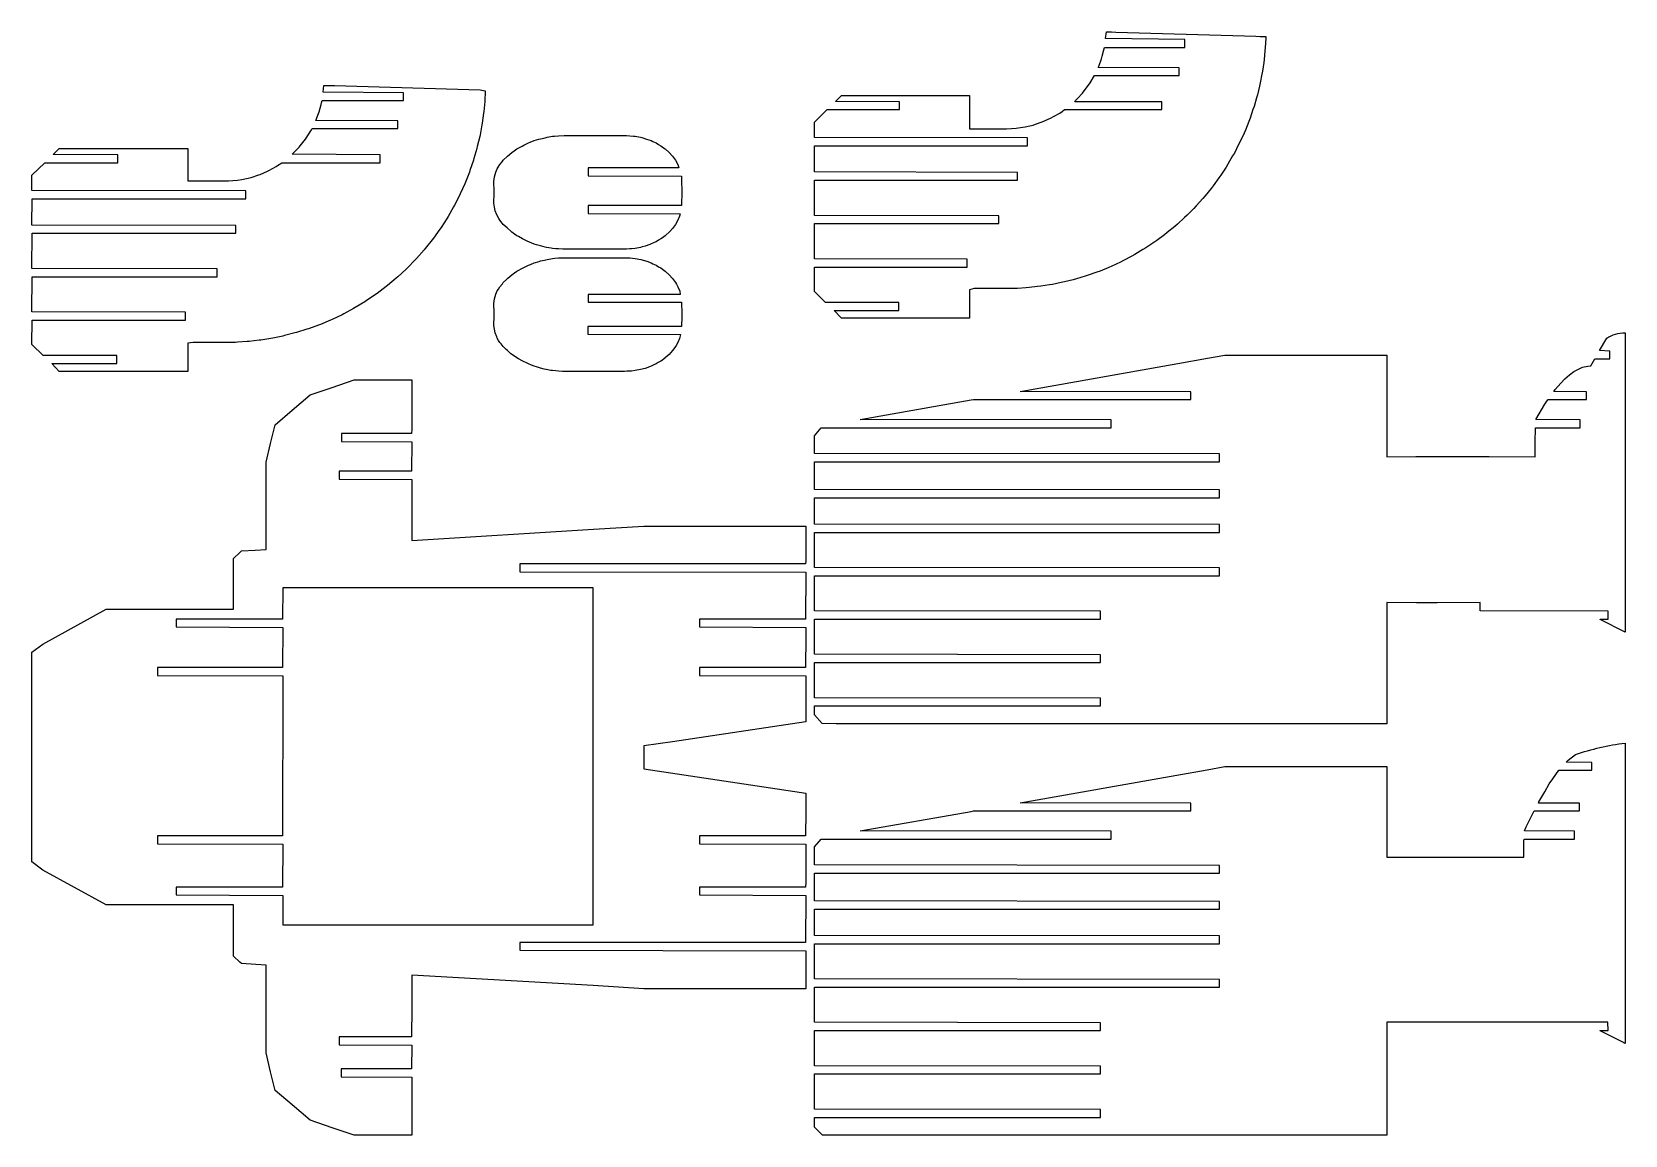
# Model space of a CAD drawing. Header units: millimetres. Extents: x -198 to 1194, y 2 to 1888.
# Drawn here: x 298 to 889, y 587 to 996 of the extents above; entities that cross this region are included whole.
import ezdxf

# ---------------------------------------------------------------- set-up
doc = ezdxf.new("R2010")
doc.units = ezdxf.units.MM
doc.layers.get('0').update_dxf_attribs({"linetype": 'CONTINUOUS'})

msp = doc.modelspace()

# ---------------------------------------------------------------- linework, layer by layer
for points in [[(669.523849, 961.353073), (670.435905, 961.656778), (672.909636, 962.48059), (673.805341, 962.879284), (676.23471, 963.960735), (677.099511, 964.453408), (679.445051, 965.78975), (680.264447, 966.372434), (681.220305, 967.052203), (717.203639, 967.052203), (717.203639, 969.952203), (685.036122, 969.952203), (685.309232, 970.424574), (685.99828, 971.16386), (687.867104, 973.169074), (688.474921, 973.970007), (690.123421, 976.142419), (690.642676, 976.991524), (692.260543, 979.681872), (723.633964, 979.681872), (723.633964, 982.581872), (693.692089, 982.731872), (693.965214, 983.474428), (694.865197, 985.921476), (695.103919, 986.828997), (695.751324, 989.290471), (695.959336, 990.121516), (725.774094, 990.121516), (725.774094, 993.021516), (696.36644, 993.391043), (696.769394, 995.89647), (698.595594, 995.843127), (700.234033, 995.795266), (747.951389, 994.401432), (752.125466, 994.279507), (753.763896, 994.231646), (755.817713, 994.171654), (755.787784, 993.553013), (755.592231, 989.946769), (755.482669, 988.806806), (755.180665, 985.663923), (755.017304, 984.511781), (754.566986, 981.335329), (754.347847, 980.174501), (753.743732, 976.974092), (753.467099, 975.80834), (752.70448, 972.594352), (752.368959, 971.427697), (751.443994, 968.211223), (751.048549, 967.047908), (749.958364, 963.840636), (749.502351, 962.685089), (748.245183, 959.499229), (747.728381, 958.356018), (746.303622, 955.204165), (745.726263, 954.077948), (744.134539, 950.972945), (743.497317, 949.868417), (741.740562, 946.823209), (741.044658, 945.745043), (739.126098, 942.772511), (738.373162, 941.725297), (736.297377, 938.838098), (735.489543, 937.826283), (733.262403, 935.036672), (732.402253, 934.064495), (730.030869, 931.384167), (729.121419, 930.45561), (726.61412, 927.895537), (725.658781, 927.014262), (723.024956, 924.584547), (722.027493, 923.753854), (719.277537, 921.463588), (718.242015, 920.68637), (715.38713, 918.543539), (714.317869, 917.822258), (711.369955, 915.833638), (710.271463, 915.170284), (707.242954, 913.34137), (706.119863, 912.737464), (703.023539, 911.072446), (701.880559, 910.529022), (698.7294, 909.030752), (697.571246, 908.548369), (694.37825, 907.218384), (693.209583, 906.797131), (689.987594, 905.63568), (688.812974, 905.275199), (685.57457, 904.281301), (684.398403, 903.98082), (681.155735, 903.15233), (679.982234, 902.91068), (676.746902, 902.244397), (675.580038, 902.060069), (672.363014, 901.551821), (671.206503, 901.422991), (668.018017, 901.067745), (666.875286, 900.992321), (663.724784, 900.784325), (660.114318, 900.696586), (659.495057, 900.685169), (649.487404, 900.685168), (647.742905, 900.683114), (645.899109, 900.249254), (645.899101, 898.963481), (645.899104, 898.039647), (645.8991, 895.319068), (645.899099, 889.669865), (632.06899, 889.669865), (619.750923, 889.669865), (602.496831, 889.669865), (598.562111, 889.669865), (595.814563, 892.607209), (619.772899, 892.607209), (619.772899, 895.507209), (592.609158, 895.507209), (588.448355, 899.587213), (588.543355, 908.700153), (645.045358, 908.700153), (645.045358, 911.600153), (588.448355, 911.750153), (588.543355, 924.793096), (656.794146, 924.793096), (656.794146, 927.693096), (588.448355, 927.843096), (588.543355, 940.88604), (663.75447, 940.886039), (663.75447, 943.786039), (588.448355, 943.936039), (588.543355, 953.689688), (667.466631, 953.689688), (667.466631, 956.589688), (588.448355, 956.739688), (588.448355, 962.397139), (592.751068, 966.6163), (593.195604, 967.052203), (620.066122, 967.052203), (620.066122, 969.952203), (596.306008, 970.102203), (598.562111, 972.314492), (602.496831, 972.314492), (619.750923, 972.314492), (632.06899, 972.314492), (645.899099, 972.314492), (645.8991, 965.963797), (645.899105, 962.905389), (645.899101, 961.875976), (645.899109, 959.978168), (648.076613, 959.986396), (649.487404, 959.986396), (659.736046, 959.993437), (661.566189, 960.042104), (663.222454, 960.170967), (664.897311, 960.377786), (666.58574, 960.665481), (668.28226, 961.036568)], [(298.390605, 892.07341), (298.485605, 905.116353), (367.042642, 905.116353), (367.042642, 908.016353), (298.390605, 908.166353), (298.485605, 921.209297), (373.997989, 921.209297), (373.99799, 924.109297), (298.390605, 924.259297), (298.485605, 934.012945), (377.685778, 934.012945), (377.685778, 936.912945), (298.390605, 937.062945), (298.390605, 942.720396), (303.137854, 947.37546), (330.213828, 947.37546), (330.213828, 950.27546), (306.248257, 950.42546), (308.504359, 952.637749), (311.713224, 952.637749), (331.367128, 952.637749), (343.090192, 952.637749), (356.252262, 952.637749), (356.252263, 945.455359), (356.252267, 941.99642), (356.252264, 940.634246), (358.262353, 940.639717), (358.930337, 940.639717), (369.790476, 940.642298), (371.292795, 940.660489), (372.929383, 940.760051), (374.58609, 940.935974), (376.258035, 941.191274), (377.939897, 941.528591), (379.626017, 941.95012), (382.478649, 942.885489), (382.986616, 943.052047), (385.789561, 944.284297), (386.288678, 944.50372), (388.996455, 946.029901), (389.478626, 946.301664), (391.003425, 947.37546), (427.469594, 947.37546), (427.469594, 950.27546), (394.886968, 950.499838), (395.311469, 950.868137), (397.473924, 953.166997), (397.858991, 953.57635), (399.768647, 956.068887), (400.108698, 956.512729), (401.742471, 959.156978), (402.239428, 960.00513), (433.99369, 960.005129), (433.99369, 962.90513), (403.686086, 963.05513), (404.665875, 965.681623), (404.85272, 966.182483), (405.611256, 969.013187), (405.746327, 969.517246), (405.974021, 970.444773), (436.200186, 970.444773), (436.200186, 973.344773), (406.362486, 973.494773), (406.670199, 976.063776), (408.52172, 976.009694), (410.614214, 975.948573), (464.537632, 974.373455), (466.483088, 974.030039), (466.265835, 970.077084), (465.908392, 966.424464), (465.845331, 965.780195), (465.315426, 962.088855), (465.221944, 961.437758), (464.513222, 957.718885), (464.388201, 957.062931), (463.495208, 953.3286), (463.337683, 952.66992), (462.255968, 948.933022), (462.065154, 948.273891), (460.791418, 944.54803), (460.566736, 943.890846), (459.098947, 940.190214), (458.840034, 939.53748), (457.177502, 935.876717), (456.884242, 935.231018), (455.027738, 931.625052), (454.700263, 930.989019), (452.652037, 927.452894), (452.290746, 926.829179), (450.054599, 923.377862), (449.660161, 922.769107), (447.241429, 919.417297), (446.814787, 918.826094), (444.220319, 915.588029), (443.762679, 915.01689), (441.000769, 911.906146), (440.513596, 911.357466), (437.593939, 908.38678), (437.078942, 907.862804), (434.012498, 905.043904), (433.471608, 904.546702), (430.270434, 901.890129), (429.705784, 901.421559), (426.382956, 898.936574), (425.796846, 898.498271), (422.366196, 896.192726), (421.761069, 895.786074), (418.237063, 893.666337), (417.615469, 893.292459), (414.01297, 891.363369), (413.377533, 891.023119), (409.711628, 889.287966), (409.065009, 888.981924), (405.350809, 887.442466), (404.695671, 887.170943), (400.948124, 885.827443), (400.287106, 885.590484), (396.52082, 884.441783), (395.856497, 884.239183), (392.085587, 883.282758), (391.420448, 883.114072), (387.6584, 882.34618), (386.994826, 882.210748), (383.254371, 881.626512), (382.594605, 881.523474), (378.887642, 881.117036), (378.233785, 881.045361), (374.571275, 880.809994), (373.925262, 880.768492), (369.680788, 880.678362), (358.930337, 880.678362), (358.127133, 880.677711), (356.252263, 880.503848), (356.252267, 879.45902), (356.252262, 876.382152), (356.252261, 869.993122), (343.090192, 869.993122), (331.367128, 869.993122), (311.713224, 869.993122), (308.504359, 869.993122), (305.756811, 872.930466), (329.920605, 872.930467), (329.920605, 875.830467), (302.551408, 875.830467), (298.390605, 879.910471), (298.485605, 889.02341), (355.324723, 889.02341), (355.324723, 891.92341)], [(482.427027, 954.688038), (483.149296, 954.9737), (484.631583, 955.559933), (486.284243, 956.069834), (486.918439, 956.265497), (488.633587, 956.661016), (489.38246, 956.832648), (491.390142, 957.175302), (492.178603, 957.253926), (493.54673, 957.390344), (495.674859, 957.459102), (504.372842, 957.459102), (514.537182, 957.459102), (516.360917, 957.459102), (518.085878, 957.459102), (518.829945, 957.433446), (520.032585, 957.390344), (521.467228, 957.234531), (522.012591, 957.175302), (524.015931, 956.80288), (524.515193, 956.668582), (526.269539, 956.162162), (527.913542, 955.559933), (528.52204, 955.274175), (529.770225, 954.688038), (530.631629, 954.181945), (531.52496, 953.657117), (532.553602, 952.910587), (533.147042, 952.479925), (534.609394, 951.174178), (535.890029, 949.761679), (536.973113, 948.267124), (537.85048, 946.713396), (538.229127, 945.425594), (504.616835, 945.425594), (504.616835, 942.525594), (539.160416, 942.375594), (539.241308, 941.770934), (539.246659, 940.45911), (539.313845, 936.984638), (539.310064, 936.386369), (539.313824, 935.789735), (539.24653, 932.313616), (539.14863, 931.455852), (504.564748, 931.455852), (504.564749, 928.555852), (538.728642, 928.405852), (538.481126, 927.573316), (537.849029, 926.056005), (536.972579, 924.505608), (535.889521, 923.011047), (534.867951, 921.884226), (534.608971, 921.598548), (533.57451, 920.674799), (533.146744, 920.292796), (532.163866, 919.579423), (531.52484, 919.115603), (530.65818, 918.606372), (529.770354, 918.084688), (529.079801, 917.760356), (527.450297, 917.042908), (525.789794, 916.452886), (524.632526, 916.135978), (524.014965, 915.969828), (522.011991, 915.597419), (520.717405, 915.456794), (520.032377, 915.382383), (518.797335, 915.338102), (518.087371, 915.313612), (516.441235, 915.313613), (514.70023, 915.313612), (504.446368, 915.313612), (495.210673, 915.329999), (493.546692, 915.382383), (492.641651, 915.47267), (491.391139, 915.597419), (490.869375, 915.686513), (489.210122, 915.969828), (488.70538, 916.094538), (486.916908, 916.507217), (485.470919, 916.953631), (484.631443, 917.212782), (483.72277, 917.5724), (482.044425, 918.274712), (480.774877, 918.903217), (480.307813, 919.115603), (478.80761, 919.958282), (478.211999, 920.292796), (477.304029, 920.92027), (476.322395, 921.598548), (475.912395, 921.948532), (474.518359, 923.170238), (473.129978, 924.505608), (472.366152, 925.447395), (471.872404, 926.056005), (471.460443, 926.735608), (470.727521, 928.082286), (470.185628, 929.485656), (469.85487, 930.939146), (469.672953, 932.313617), (469.744165, 936.068161), (469.744213, 936.705314), (469.672571, 940.45911), (469.910172, 942.164994), (470.39129, 943.889689), (470.914042, 945.136792), (471.291068, 945.758266), (471.872456, 946.716722), (472.715436, 947.755244), (473.130904, 948.267124), (474.739583, 949.824674), (476.321667, 951.174178), (477.172676, 951.761841), (478.212553, 952.479925), (480.121485, 953.551357), (480.720762, 953.8438)], [(534.618914, 876.278059), (533.155671, 874.9723), (532.103466, 874.209115), (531.532576, 873.795107), (530.589924, 873.241614), (529.776706, 872.764199), (529.004566, 872.40181), (527.918761, 871.892292), (527.3691, 871.691055), (525.703735, 871.108025), (524.024842, 870.648906), (522.02222, 870.276923), (520.634024, 870.126271), (520.040583, 870.06188), (518.970331, 870.023557), (518.086943, 869.993123), (516.040675, 869.993122), (513.880297, 869.993123), (504.080223, 869.993122), (495.675259, 869.993123), (495.091154, 870.013622), (493.554301, 870.061881), (492.576889, 870.159177), (491.39349, 870.276923), (490.798344, 870.378317), (489.032662, 870.69226), (488.336759, 870.863716), (486.932637, 871.186715), (485.40444, 871.657072), (484.639803, 871.892292), (483.652143, 872.28193), (482.429024, 872.764199), (481.970784, 872.990334), (480.328172, 873.795107), (478.746183, 874.679996), (478.223314, 874.9723), (477.242032, 875.647521), (476.325191, 876.278059), (475.85125, 876.680836), (474.662518, 877.690545), (474.250466, 878.128424), (473.145622, 879.185112), (472.326281, 880.189627), (471.880837, 880.735502), (471.426322, 881.481002), (470.917403, 882.315433), (470.700577, 882.829971), (470.167204, 884.234699), (469.846118, 885.68858), (469.672571, 886.993114), (469.741141, 890.567201), (469.741056, 891.563375), (469.672827, 895.13862), (469.925644, 896.914137), (470.423104, 898.642725), (470.91763, 899.816302), (471.343203, 900.514833), (471.880508, 901.39622), (472.792148, 902.514706), (473.144373, 902.946628), (474.286439, 904.039825), (474.815423, 904.570011), (476.325593, 905.853688), (477.269408, 906.503526), (478.222393, 907.159435), (480.51564, 908.422709), (482.429884, 909.367542), (483.240717, 909.687581), (484.639317, 910.239442), (486.383333, 910.776496), (486.930756, 910.94502), (488.408289, 911.285108), (489.451677, 911.523832), (491.394168, 911.854806), (492.24893, 911.939925), (493.553958, 912.069848), (495.115941, 912.118923), (495.676685, 912.138612), (504.153738, 912.138612), (514.043276, 912.138612), (516.120974, 912.138612), (518.088245, 912.138612), (518.937403, 912.109348), (520.040177, 912.069848), (522.021425, 911.854805), (524.142952, 911.45095), (526.347063, 910.814977), (527.919019, 910.239443), (528.59713, 909.921155), (529.776681, 909.367542), (530.703187, 908.823477), (531.532317, 908.336621), (532.62062, 907.547212), (533.155248, 907.159435), (534.618364, 905.853688), (535.89969, 904.441177), (536.983376, 902.946628), (537.325094, 902.342491), (537.876344, 901.338624), (538.547035, 899.688708), (538.738279, 898.544098), (504.547048, 898.544098), (504.547048, 895.644098), (539.159607, 895.644098), (539.256065, 895.13862), (539.318887, 891.895458), (539.313655, 891.065867), (539.318916, 890.234), (539.160552, 886.680277), (504.534565, 886.680277), (504.534565, 883.780277), (538.888467, 883.630277), (538.457752, 882.189996), (537.819273, 880.676884), (537.249437, 879.654389), (536.984, 879.185112), (535.9899, 877.814099), (535.900296, 877.690545)], [(585.273354, 799.787298), (585.178355, 798.622854), (479.248978, 798.622854), (479.248979, 795.722854), (585.273354, 795.572854), (585.178354, 778.115328), (545.905458, 778.115327), (545.905458, 775.215327), (585.273355, 775.065328), (585.273355, 771.697881), (585.178354, 760.180738), (545.905458, 760.180738), (545.905458, 757.280738), (585.273354, 757.130738), (585.273354, 745.550625), (585.273354, 745.01013), (585.273354, 744.466059), (585.273354, 743.948545), (585.273354, 743.093), (585.273355, 742.466693), (585.273355, 740.067729), (535.87336, 732.679223), (525.273362, 731.093835), (525.273361, 724.095503), (525.273362, 722.593836), (574.673356, 715.205331), (585.273354, 713.619943), (585.273354, 709.899771), (585.273354, 709.320393), (585.273354, 708.408765), (585.273355, 707.871349), (585.273355, 707.314725), (585.273354, 706.769935), (585.178354, 697.734996), (545.905457, 697.734996), (545.905458, 694.834996), (585.273354, 694.684996), (585.273354, 680.622681), (585.178354, 678.743003), (545.905458, 678.743003), (545.905458, 675.843003), (585.273354, 675.693004), (585.178354, 658.223812), (479.248979, 658.223813), (479.248979, 655.323812), (585.273354, 655.173813), (585.273354, 652.533266), (585.273354, 651.98213), (585.273355, 651.406943), (585.273355, 650.840094), (585.273355, 649.287415), (585.273354, 648.749358), (585.273354, 647.856011), (585.273354, 647.302705), (585.273354, 641.105029), (534.985771, 641.105029), (525.273362, 641.105029), (506.514371, 642.273755), (439.19033, 646.068741), (439.190846, 645.539355), (439.19137, 645.001061), (439.194667, 641.611596), (439.195203, 641.062823), (439.195839, 640.410125), (439.196576, 639.651251), (439.197414, 638.792908), (439.198327, 637.854594), (439.199283, 636.871475), (439.200233, 635.894376), (439.201122, 634.985265), (439.201877, 634.207712), (439.117455, 623.194021), (412.290103, 623.194021), (412.290103, 620.294022), (439.215571, 620.144022), (439.129007, 611.3302), (412.993908, 611.3302), (412.993908, 608.4302), (439.227123, 608.2802), (439.230185, 605.135528), (439.233478, 601.755199), (439.234156, 601.057453), (439.234907, 600.289181), (439.235681, 599.495219), (439.236434, 598.717347), (439.237147, 597.988902), (439.237786, 597.332315), (439.238815, 596.273182), (439.239525, 595.545342), (439.240311, 594.736038), (439.24031, 591.113678), (439.240311, 586.791921), (427.791118, 586.791922), (417.862731, 586.791922), (409.740181, 589.553588), (401.54485, 592.339998), (394.907008, 597.982167), (388.52695, 603.405221), (386.901493, 610.313418), (385.266193, 617.263471), (385.266188, 641.124854), (385.266193, 649.827781), (381.396136, 650.068899), (376.116596, 650.397824), (375.507321, 650.955051), (373.124604, 653.134225), (373.124603, 669.587849), (373.124603, 672.133054), (327.05276, 672.133053), (325.956976, 672.133053), (302.498009, 685.105654), (298.390605, 688.157599), (298.390605, 727.063751), (298.390605, 765.847987), (302.498009, 768.899932), (325.956975, 781.872527), (327.052759, 781.872527), (373.124603, 781.872527), (373.124603, 784.403884), (373.124603, 800.670253), (375.507466, 802.847609), (376.116778, 803.40437), (381.158521, 803.714607), (385.26619, 803.967367), (385.266188, 813.307595), (385.266193, 836.346578), (386.901493, 843.296636), (388.52695, 850.204834), (394.907008, 855.627887), (401.54485, 861.270046), (409.740181, 864.056456), (417.862731, 866.818122), (427.791118, 866.818122), (439.240311, 866.818122), (439.240311, 863.597414), (439.240311, 862.441434), (439.240209, 858.769062), (439.239524, 858.06471), (439.238816, 857.336871), (439.237786, 856.277738), (439.237146, 855.621147), (439.236434, 854.892702), (439.23568, 854.114836), (439.234907, 853.320873), (439.234156, 852.552597), (439.233479, 851.854855), (439.230185, 848.474525), (439.133831, 846.933496), (413.201073, 846.933496), (413.201072, 844.033496), (439.225714, 843.883496), (439.120228, 832.963754), (412.289931, 832.963754), (412.289931, 830.063754), (439.212112, 829.913754), (439.201878, 819.402338), (439.201122, 818.624786), (439.200233, 817.71567), (439.199283, 816.738571), (439.198327, 815.755451), (439.197413, 814.817138), (439.196576, 813.958794), (439.195839, 813.199923), (439.195203, 812.547223), (439.194227, 811.545964), (439.191364, 808.606091), (439.190786, 808.013559), (439.190078, 807.285486), (506.546937, 811.430185), (525.273362, 812.582486), (575.560945, 812.582487), (585.273354, 812.582486), (585.273354, 805.022619), (585.273354, 804.222857), (585.273354, 803.708612), (585.273354, 802.071789), (585.273354, 801.517221), (585.273354, 800.93047), (585.273354, 800.342723)], [(473.831358, 789.794724), (391.437578, 789.794724), (391.342578, 778.115328), (351.840485, 778.115328), (351.840485, 775.215328), (391.437578, 775.065328), (391.342578, 760.180738), (344.964091, 760.180739), (344.964091, 757.280738), (391.437578, 757.130738), (391.437578, 754.353193), (391.342578, 697.734996), (344.964092, 697.734996), (344.964091, 694.834996), (391.437578, 694.684996), (391.342578, 678.743003), (351.872281, 678.743003), (351.872281, 675.843003), (391.437578, 675.693003), (391.437578, 664.794723), (473.831358, 664.794723), (506.437561, 664.794723), (506.437561, 693.418779), (506.437561, 789.794723)]]:
    msp.add_lwpolyline(points, close=True)
for points in [[(728.056504, 862.447751), (664.689953, 862.597751), (723.168926, 872.909173), (734.223506, 874.858392), (740.597113, 875.982231), (751.620674, 875.982231), (800.597106, 875.982231), (800.597106, 851.127561), (800.597106, 850.445859), (800.597106, 849.683817), (800.597106, 848.843344), (800.597106, 847.928082), (800.597106, 845.898031), (800.597106, 843.667766), (800.597106, 841.031105), (800.597106, 839.040898), (800.597106, 838.330007), (811.35406, 838.393594), (813.420972, 838.38674), (831.624896, 838.386739), (834.75723, 838.38674), (838.619425, 838.396458), (855.630374, 838.297999), (855.631906, 842.448971), (855.63496, 843.636676), (855.756508, 849.108108), (872.278025, 849.108108), (872.278025, 852.008108), (855.919889, 852.158107), (859.203639, 857.792195), (860.026126, 858.965804), (860.433968, 859.547751), (874.663881, 859.547751), (874.663881, 862.447751), (862.571474, 862.597751), (863.051276, 863.282377), (865.140197, 865.631018), (866.597275, 867.269241), (868.377586, 868.712908), (869.937521, 869.977879), (871.902466, 870.940101), (873.149417, 871.550715), (875.181059, 871.883399), (876.299584, 872.066561), (877.790253, 874.645101), (883.337625, 874.645101), (883.337626, 877.545101), (879.534278, 877.695101), (882.188277, 882.3132, -0.1314209884), (888.993794, 884.341342), (888.993794, 871.338407), (888.993793, 863.041405), (888.993794, 852.670149), (888.993794, 840.224647), (888.993794, 773.331318), (879.703653, 777.976388), (879.798653, 778.126388), (882.698723, 778.126388), (882.698723, 781.026388), (835.292109, 781.176388), (835.292099, 784.265761), (819.280342, 784.16758), (813.836305, 784.19213), (811.702451, 784.185276), (800.597106, 784.248866), (800.597106, 783.490508), (800.597106, 781.311138), (800.597106, 779.052978), (800.597106, 778.351076), (800.597106, 775.808694), (800.597106, 773.456315), (800.597106, 772.381789), (800.597106, 771.385758), (800.597106, 770.473317), (800.597106, 769.647539), (800.597106, 739.34403), (751.620534, 739.34403), (728.630592, 739.34403), (655.570265, 739.34403), (596.540004, 739.34403), (591.373721, 739.418675), (588.448355, 742.623509), (588.448355, 743.498839), (588.543355, 745.940502), (694.47273, 745.940501), (694.47273, 748.840501), (588.448355, 748.990501), (588.543355, 762.033445), (694.47273, 762.033445), (694.47273, 764.933445), (588.448355, 765.083445), (588.543355, 778.126388), (694.472731, 778.126388), (694.47273, 781.026388), (588.448355, 781.176388), (588.543355, 794.219332), (738.671074, 794.219331), (738.671074, 797.119332), (588.448355, 797.269332), (588.543355, 810.312275), (738.671075, 810.312275), (738.671074, 813.212275), (588.448355, 813.362274), (588.543355, 823.115923), (738.671074, 823.115923), (738.671074, 826.015923), (588.448355, 826.165923), (588.448355, 829.916143), (588.543354, 836.478439), (738.671075, 836.478438), (738.671074, 839.378439), (588.448355, 839.528438), (588.448355, 842.093882), (588.448354, 845.294448), (588.448355, 846.154301), (590.926894, 849.108108), (698.453427, 849.108108), (698.453427, 852.008108), (605.483797, 852.158108), (646.541852, 859.397751), (647.392543, 859.547751), (728.056505, 859.547751)], [(867.162459, 725.146315), (867.833101, 725.809327), (870.557491, 727.965078, -0.04844665), (888.993794, 732.182093), (888.993794, 723.461464), (888.993794, 700.118041), (888.993794, 626.820832), (888.993794, 620.779209), (887.852335, 621.349939), (879.703652, 625.42428), (879.798652, 625.57428), (882.698723, 625.57428), (882.603723, 628.62428), (800.597107, 628.62428), (800.597107, 627.624711), (800.597106, 626.190647), (800.597106, 624.833351), (800.597106, 623.592219), (800.597107, 622.470025), (800.597107, 586.791921), (751.842657, 586.791922), (728.910383, 586.791922), (657.558292, 586.791922), (596.388181, 586.791921), (591.448366, 586.791922), (588.448355, 589.791926), (588.448355, 590.985321), (588.543355, 593.388394), (694.472731, 593.388393), (694.472731, 596.288394), (588.448355, 596.438394), (588.543355, 609.481337), (694.47273, 609.481337), (694.472731, 612.381337), (588.448355, 612.531337), (588.543355, 625.57428), (694.47273, 625.57428), (694.472731, 628.47428), (588.448355, 628.62428), (588.543355, 641.667223), (738.671074, 641.667223), (738.671075, 644.567223), (588.448355, 644.717224), (588.543355, 657.760167), (738.671074, 657.760166), (738.671075, 660.660167), (588.448355, 660.810167), (588.543355, 670.563815), (738.671074, 670.563815), (738.671075, 673.463815), (588.448355, 673.613815), (588.448355, 676.896181), (588.543355, 683.92633), (738.671074, 683.92633), (738.671075, 686.826331), (588.448355, 686.97633), (588.448355, 689.424785), (588.448355, 692.713606), (588.521152, 693.688949), (590.926894, 696.556), (698.453427, 696.556), (698.453427, 699.455999), (605.483797, 699.606), (646.541853, 706.845643), (647.392545, 706.995643), (728.056504, 706.995643), (728.056504, 709.895643), (664.689953, 710.045643), (722.846557, 720.300222), (734.105614, 722.285497), (740.597113, 723.430123), (751.8428, 723.430124), (800.597106, 723.430123), (800.597106, 694.167325), (800.597106, 693.241708), (800.597106, 692.207501), (800.597106, 691.066101), (800.597106, 689.84995), (801.247677, 689.850374), (813.42096, 689.830618), (818.63397, 689.830619), (834.757218, 689.830618), (850.252278, 689.842222), (851.466135, 689.840435), (851.465288, 690.607413), (851.489938, 696.042851), (851.587303, 696.556), (870.193536, 696.555999), (870.193536, 699.456), (851.697589, 699.605999), (852.36111, 701.093105), (852.608663, 701.647926), (855.318143, 706.995643), (872.096194, 706.995643), (872.096194, 709.895643), (856.927757, 709.895643), (857.010964, 710.399928), (859.171578, 714.106999), (860.869597, 717.020357), (862.198841, 718.917055), (864.446738, 722.092993), (876.670266, 722.092993), (876.670266, 724.992993)]]:
    msp.add_lwpolyline(points, format="xyb", close=True)

doc.saveas('drawing.dxf')
